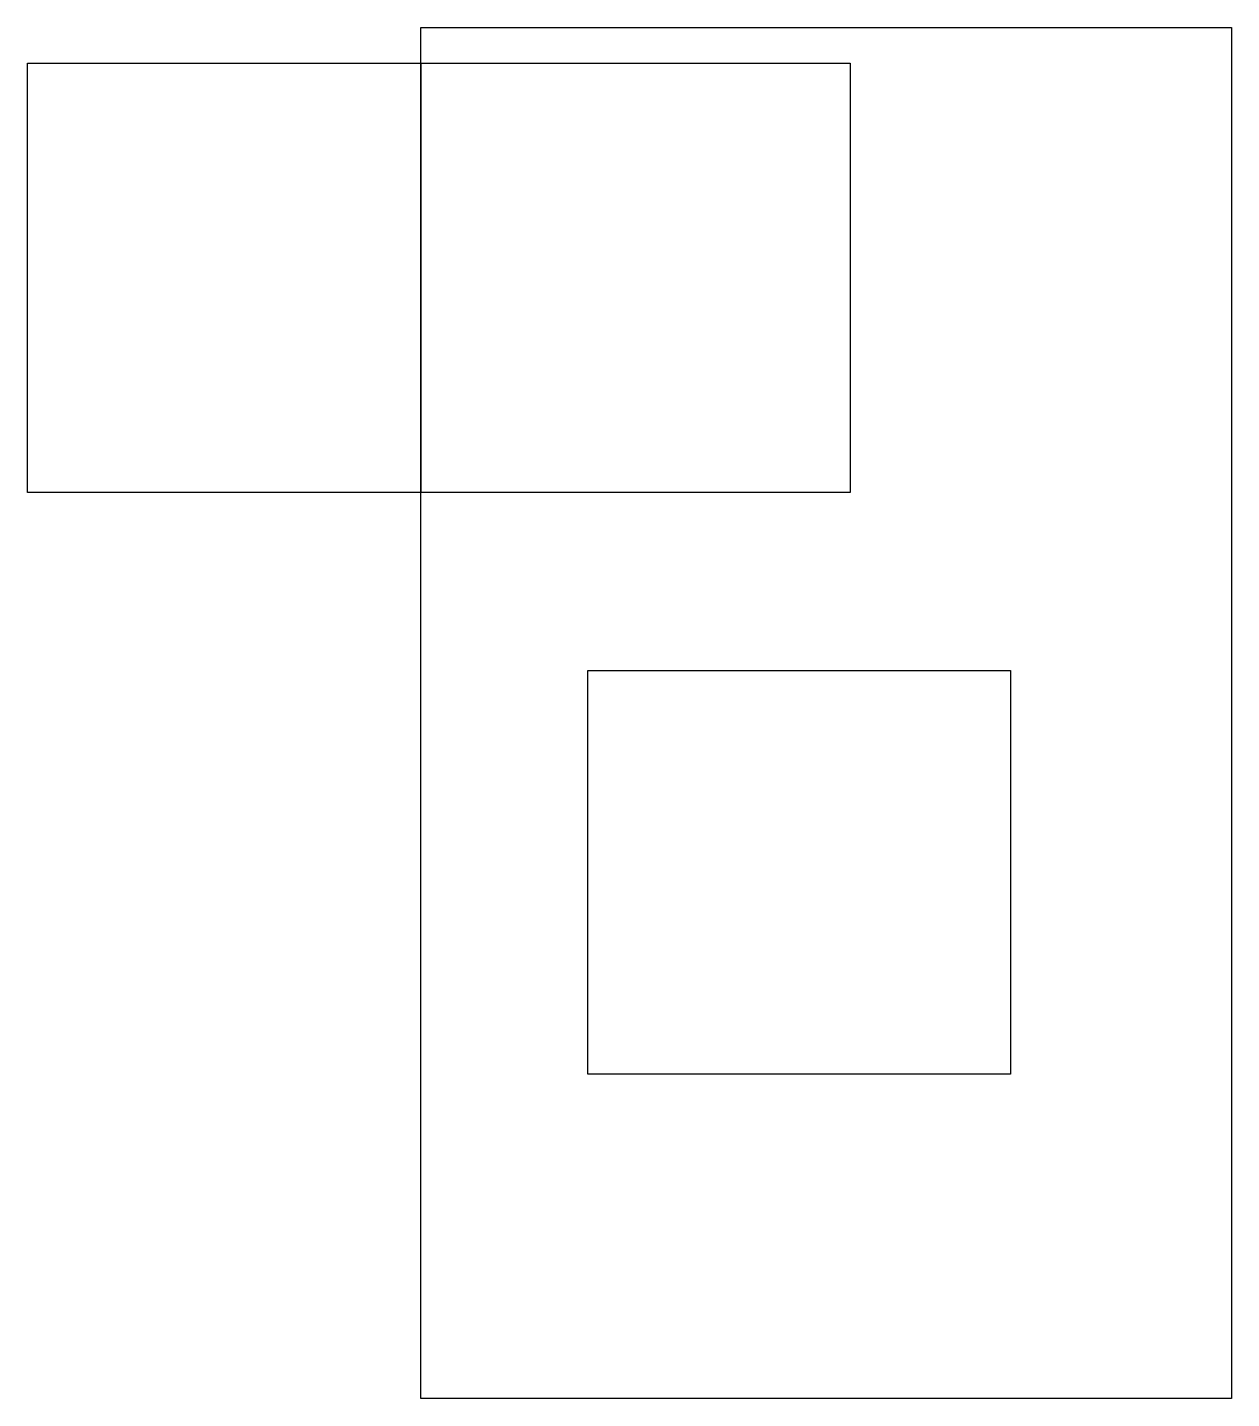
# Model space of a CAD drawing. Header units: metres. Extents: x -0.84 to 1.73, y -2.92 to 0.
import ezdxf

# ---------------------------------------------------------------- set-up
doc = ezdxf.new("R2010")
doc.units = ezdxf.units.M

msp = doc.modelspace()

# ---------------------------------------------------------------- linework, layer by layer
for points in [[(0, 0), (1.7272, 0), (1.7272, -2.921), (0, -2.921)], [(-0.8382, -0.0762), (0, -0.0762), (0, -0.9906), (-0.8382, -0.9906)], [(0, -0.0762), (0.9144, -0.0762), (0.9144, -0.9906), (0, -0.9906)], [(0.356, -1.37), (1.256, -1.37), (1.256, -2.23), (0.356, -2.23)]]:
    msp.add_lwpolyline(points, close=True)

doc.saveas('drawing.dxf')
